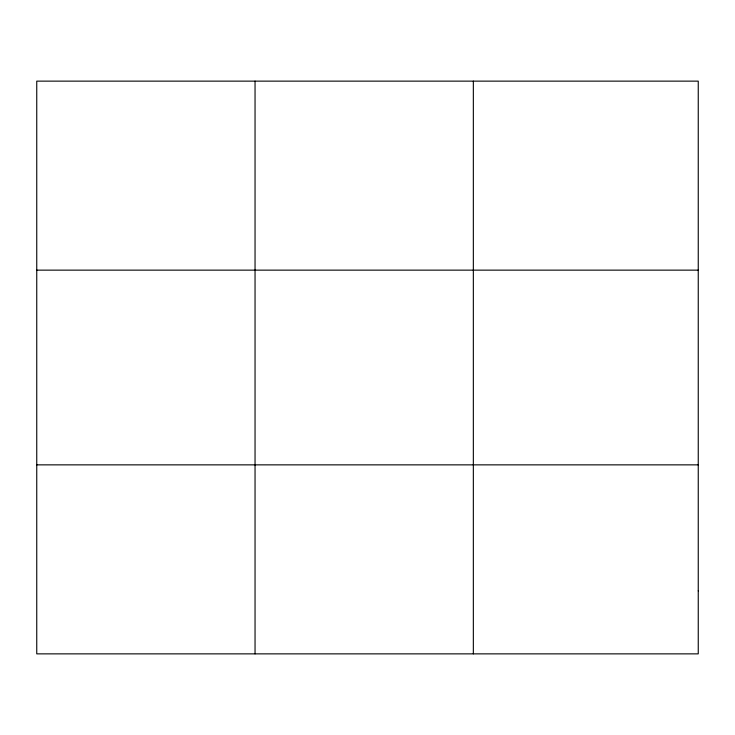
<?xml version="1.0" encoding="UTF-8"?>
<svg xmlns="http://www.w3.org/2000/svg" width="735" height="735" viewBox="0 0 735 735"><rect width="100%" height="100%" fill="white"/><g stroke="black" fill="none" stroke-linecap="round" stroke-linejoin="round"><path stroke-width="1.1" d="M255.045 653.865L255.045 81.135M473.34 653.865L473.34 81.135M36.75 270.14L698.25 270.14M36.75 464.86L698.25 464.86M698.25 590.866L698.25 653.865L36.75 653.865L36.75 81.135L698.25 81.135L698.25 590.866"/></g></svg>
